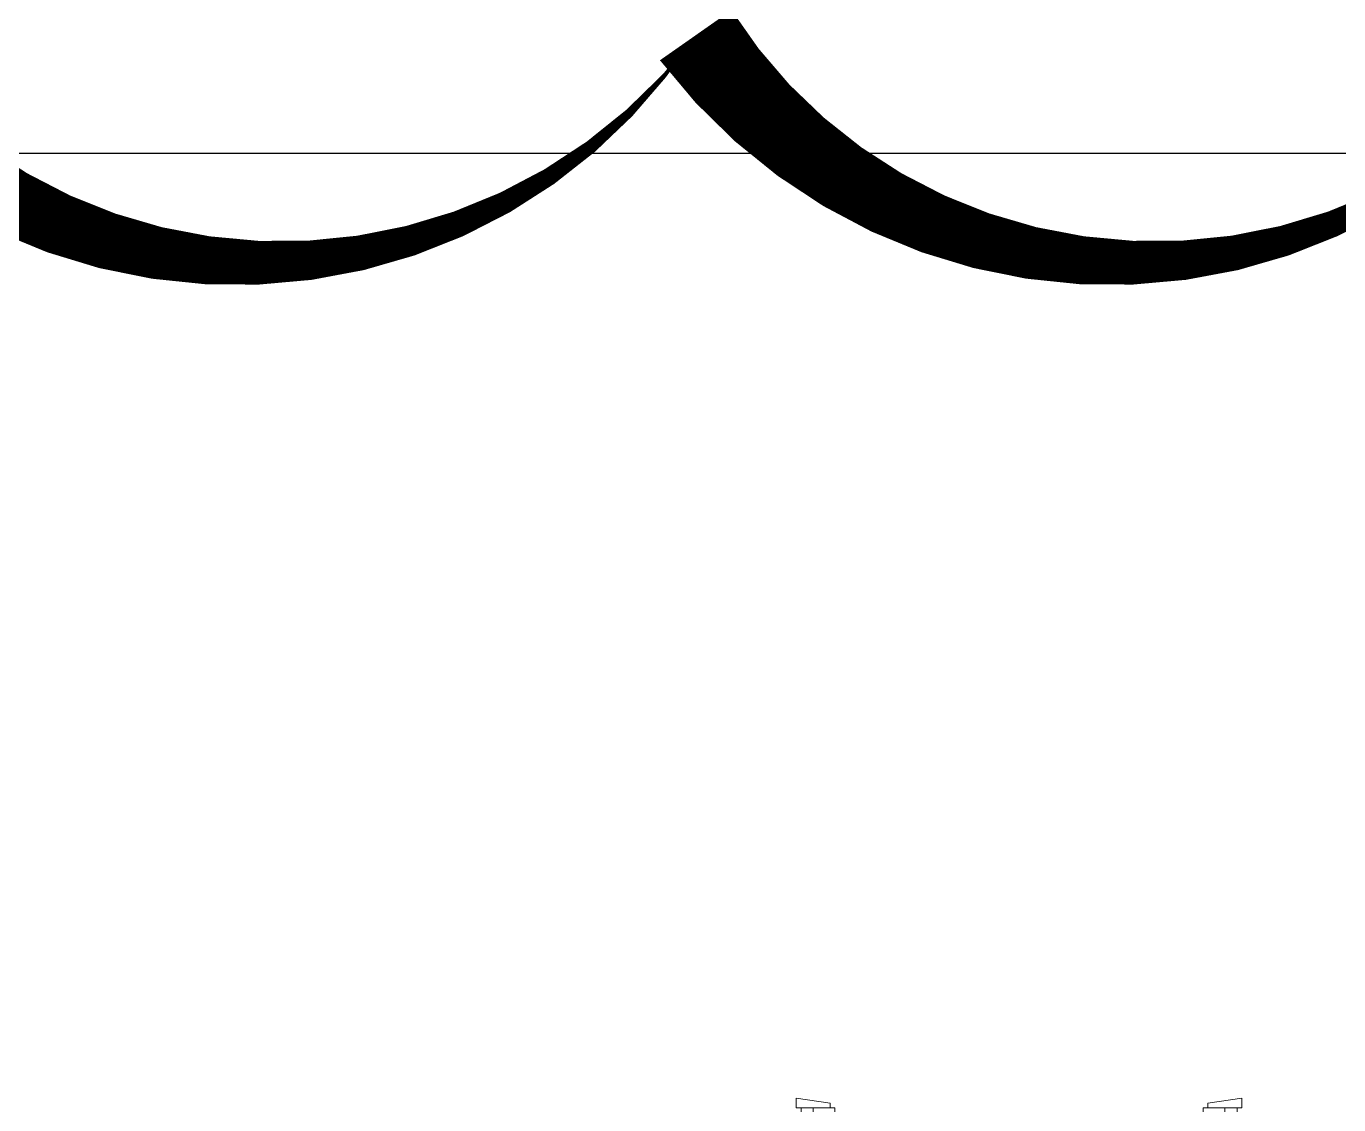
# Model space of a CAD drawing. Header units: metres. Extents: x 75097 to 220695, y -1557923 to -1361206.
# Drawn here: x 131292 to 134001, y -1407074 to -1404848 of the extents above; entities that cross this region are included whole.
import ezdxf

# ---------------------------------------------------------------- set-up
doc = ezdxf.new("R2010")
doc.units = ezdxf.units.M
doc.layers.get('0').update_dxf_attribs({"lineweight": 0})
doc.layers.add('A-100 - Copy$0$Wooden Joinery', color=8, linetype='Continuous', lineweight=0)
doc.layers.add('E-LG', color=245, linetype='Continuous', lineweight=30)
doc.layers.add('REV 01', color=7, linetype='Continuous', lineweight=0, true_color=0xe41b4d)

# ---------------------------------------------------------------- blocks, each defined once
blk = doc.blocks.new('A-100 - Copy$0$A$C72370EFE')
at = {"layer": 'A-100 - Copy$0$Wooden Joinery'}
for p, q in [((-0.01, -0.04), (-0.02, -0.04)), ((-0.01, -0.03), (-0.01, -0.07)), ((0, -0.03), (-0.01, -0.03)), ((0.04, -0.03), (0.05, -0.03)), ((0.05, -0.03), (0.05, -0.07)), ((0.05, -0.04), (0.06, -0.04)), ((-0.05, -0.07), (-0.05, -0.16)), ((-0.03, -0.07), (-0.03, -0.16)), ((-0.01, -0.06), (-0.02, -0.06)), ((0, -0.07), (-0.01, -0.07)), ((0.04, -0.07), (0.05, -0.07)), ((0.05, -0.06), (0.06, -0.06)), ((0.07, -0.07), (0.07, -0.16)), ((0.09, -0.07), (0.09, -0.16)), ((-0.01, -0.17), (-0.02, -0.17)), ((-0.01, -0.17), (-0.01, -0.19)), ((0.05, -0.17), (0.06, -0.17)), ((0.05, -0.17), (0.05, -0.19)), ((-0.01, -0.19), (-0.02, -0.19)), ((0.05, -0.19), (0.06, -0.19))]:
    blk.add_line(p, q, dxfattribs=at)
for centre, radius, start, end in [((-0.02, -0.07), 0.03, 90, 180), ((0.06, -0.07), 0.03, 0, 90), ((-0.02, -0.07), 0.01, 90, 180), ((0.06, -0.07), 0.01, 0, 90), ((-0.02, -0.16), 0.03, 180, 270), ((-0.02, -0.16), 0.01, 180, 270), ((0.06, -0.16), 0.01, 270, 0), ((0.06, -0.16), 0.03, 270, 0)]:
    blk.add_arc(centre, radius, start, end, dxfattribs=at)
blk = doc.blocks.new('A-100 - Copy$0$DR1')
at = {"layer": 'A-100 - Copy$0$Wooden Joinery', "elevation": 0}
for points in [[(1743402.9, 41721.9), (1743392.9, 41721.9), (1743382.9, 41791.9), (1743402.9, 41791.9)], [(1743552.9, 41731.9), (1743562.9, 41731.9), (1743572.9, 41801.9), (1743552.9, 41801.9)], [(1743552.9, 41681.9), (1744331.9, 41681.9), (1744331.9, 41721.9), (1743552.9, 41721.9)], [(1743402.9, 40941.9), (1743392.9, 40941.9), (1743382.9, 40871.9), (1743402.9, 40871.9)], [(1743552.9, 40931.9), (1743562.9, 40931.9), (1743572.9, 40861.9), (1743552.9, 40861.9)]]:
    blk.add_lwpolyline(points, close=True, dxfattribs=at)
for points in [[(1743552.9, 41756.9), (1743402.9, 41756.9), (1743402.9, 41781.9), (1743552.9, 41781.9), (1743552.9, 41756.9)], [(1743552.9, 41756.9), (1743552.9, 41721.9), (1743512.9, 41721.9), (1743512.9, 41711.9), (1743402.9, 41711.9), (1743402.9, 41756.9), (1743552.9, 41756.9)], [(1743552.9, 40906.9), (1743552.9, 40941.9), (1743512.9, 40941.9), (1743512.9, 40951.9), (1743402.9, 40951.9), (1743402.9, 40906.9), (1743552.9, 40906.9)], [(1743552.9, 40906.9), (1743402.9, 40906.9), (1743402.9, 40881.9), (1743552.9, 40881.9), (1743552.9, 40906.9)]]:
    blk.add_lwpolyline(points, dxfattribs=at)
at = {"layer": 'A-100 - Copy$0$Wooden Joinery'}
blk.add_arc((1743552.9, 41721.9, 0), 780, 270, 357.0603, dxfattribs=at)
at = {"layer": 'A-100 - Copy$0$Wooden Joinery', "xscale": -999.9999999998856, "yscale": 999.9999999998856, "zscale": 999.9999999998854, "rotation": 270}
blk.add_blockref('A-100 - Copy$0$A$C72370EFE', (1744331.9, 41681.9, 0), dxfattribs=at)
blk = doc.blocks.new('A-100 - Copy')
at = {"layer": 'A-100 - Copy$0$Wooden Joinery', "rotation": 270}
blk.add_blockref('A-100 - Copy$0$DR1', (92009, 336322.3, 0), dxfattribs=at)

msp = doc.modelspace()

# ---------------------------------------------------------------- linework, layer by layer
at = {"layer": 'E-LG', "color": 1}
msp.add_lwpolyline([(150505, -1410095.1), (150505, -1405110.5), (125427.3, -1405110.5), (125427.3, -1401960.3), (124946.7, -1401849.6), (125150.8, -1402096.7), (125150.8, -1404010.4), (124514.9, -1403969.8), (125156.2, -1404080.2), (125156.2, -1404482.1), (118933, -1404482.1), (118933, -1402076.9), (118651, -1402076.9), (118453, -1401944), (118240.9, -1402108.2), (116424, -1402108.2), (116424, -1403363.1), (116215, -1403702.6)], dxfattribs=at)

# ---------------------------------------------------------------- next in the draw order: block references
msp.add_blockref('A-100 - Copy', (0, 0))

# ---------------------------------------------------------------- next in the draw order: linework, layer by layer
at = {"layer": 'REV 01', "color": 3, "elevation": -2.4}
msp.add_lwpolyline([(143502.3, -1404865.6, 0, 180.5, -0.520567), (141697.6, -1404865.6, 0, 180.5, -0.520567), (139892.8, -1404865.7, 0, 180.5, -0.520567), (138088, -1404865.8, 0, 180.5, -0.520567), (136283.2, -1404865.8, 0, 180.5, -0.520567), (134478.4, -1404865.9, 0, 180.5, -0.520567), (132673.6, -1404866, 0, 180.5, -0.520567), (130868.9, -1404866.1, 0, 180.5, -0.520567), (129064.1, -1404866.1, 0, 180.5, -0.520567), (127259.3, -1404866.2, 0, 180.5, -0.520567), (126415.7, -1403906.3, 0, 180.5, -0.520567)], format="xyseb", dxfattribs=at)

doc.saveas('drawing.dxf')
